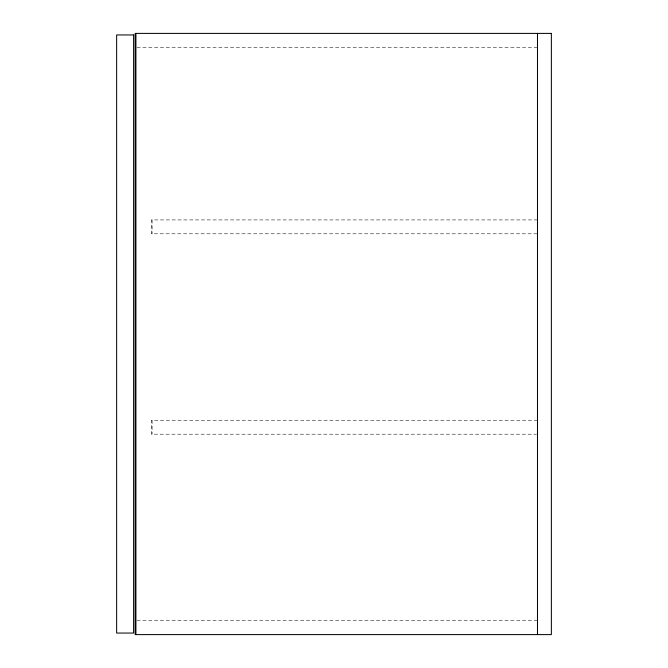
<?xml version="1.0" encoding="UTF-8"?>
<svg xmlns="http://www.w3.org/2000/svg" width="668" height="668" viewBox="0 0 668 668"><rect width="100%" height="100%" fill="white"/><g stroke="black" fill="none" stroke-linecap="round" stroke-linejoin="round"><path stroke-width="0.5" stroke-dasharray="3.34 2.5" d="M136.957 47.278L537.481 47.278M537.481 219.922L151.327 219.922L151.327 233.8L537.481 233.8M537.481 420.322L151.327 420.322L151.327 434.2L536.437 434.2M136.957 620.722L537.481 620.722M152.095 219.922L152.095 233.8M152.095 420.322L152.095 434.2"/><path stroke-width="1" d="M537.481 33.4L537.481 634.6M135.913 33.4L135.913 634.6M551.359 33.4L135.145 33.4L135.145 634.6L551.359 634.6L551.359 33.4M133.6 34.945L116.641 34.945L116.641 633.055L133.6 633.055L133.6 34.945"/></g></svg>
